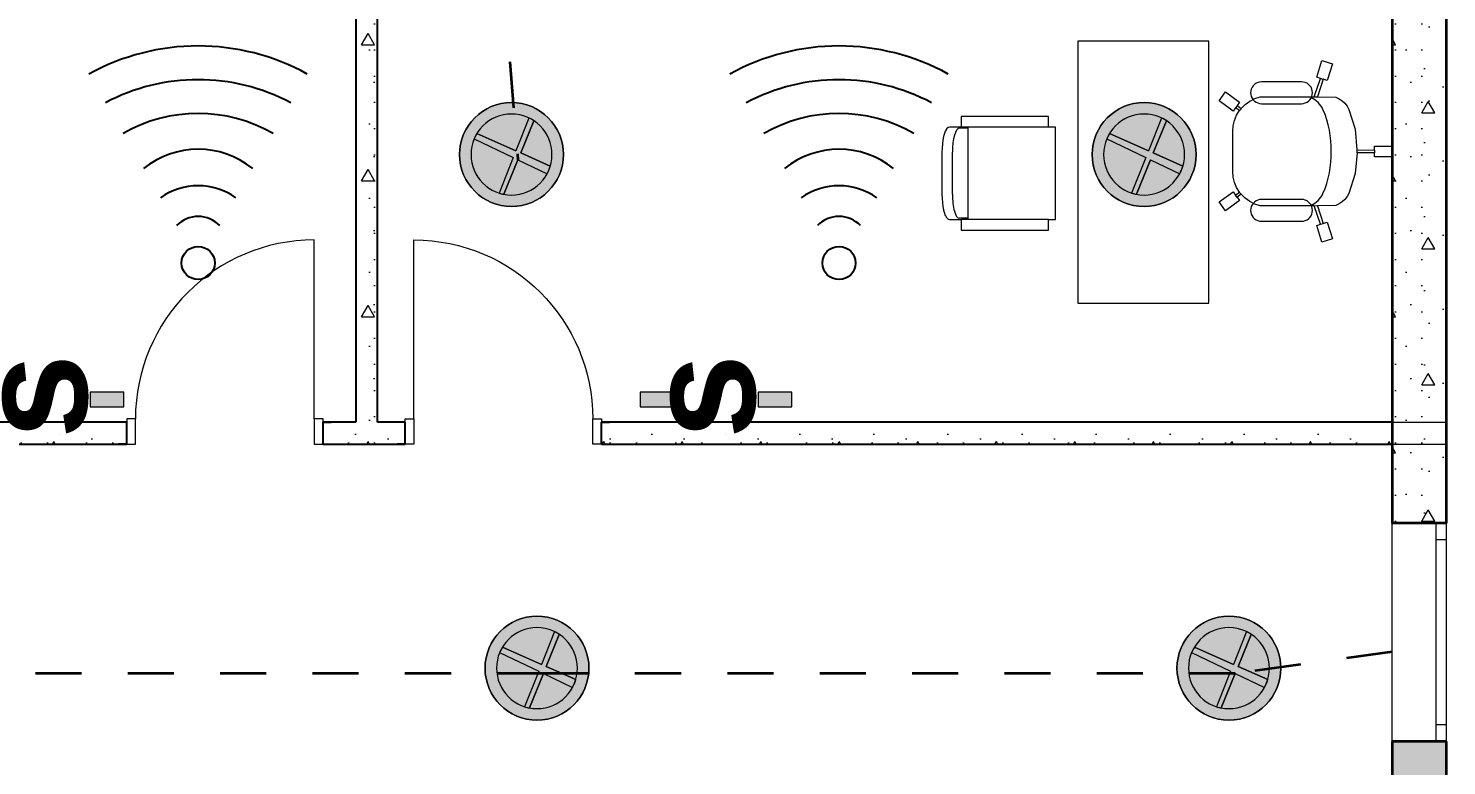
# Model space of a CAD drawing. Header units: millimetres. Extents: x -100675 to 28000, y -21133 to 42228.
# Drawn here: x -57867 to -51366, y 13221 to 16599 of the extents above; entities that cross this region are included whole.
import ezdxf

# ---------------------------------------------------------------- set-up
doc = ezdxf.new("R2010")
doc.units = ezdxf.units.MM
doc.header["$MEASUREMENT"] = 0
doc.linetypes.add('Dashed', pattern=[423.333333, 211.666667, -211.666667])
doc.linetypes.add('Wipeout_Contour', pattern=[1000, 0, -1000])
for name, color, linetype, lineweight in [('New_2D Drafting - General_Pen_No__2', 8, 'Continuous', 15), ('New_ARCHICAD Doors_Pen_No__47', 7, 'Continuous', 25), ('New_ARCHICAD Windows_Pen_No__27', 7, 'Continuous', 35), ('New_Structural - Bearing_Pen_No__21', 7, 'Continuous', 35), ('New_Structural - Bearing_Pen_No__27', 7, 'Continuous', 35), ('New_Structural - Bearing_Pen_No__46', 5, 'Continuous', 25), ('New_Structural - Bearing_Pen_No__47', 7, 'Continuous', 25)]:
    doc.layers.add(name, color=color, linetype=linetype, lineweight=lineweight)
for name, color, linetype, lineweight, true_color in [('New_2D Drafting - General_Pen_No__82', 7, 'Continuous', 20, 0xaaaaaa), ('New_Annotation - Text_Pen_No__86', 7, 'Continuous', 20, 0x5555ff), ('New_ARCHICAD Doors_Pen_No__23', 7, 'Continuous', 20, 0xff6600), ('New_ARCHICAD Doors_Pen_No__3', 7, 'Continuous', 18, 0xff6600), ('New_ARCHICAD Windows_Pen_No__23', 7, 'Continuous', 20, 0xff6600), ('New_ARCHICAD Windows_Pen_No__3', 7, 'Continuous', 18, 0xff6600), ('New_Interior - Furniture _Pen_No__4', 7, 'Continuous', 20, 0x029e21), ('New_Structural - Bearing_Pen_No__169', 7, 'Continuous', 13, 0x68b353), ('New_Structural - Bearing_Pen_No__170', 7, 'Continuous', 13, 0x9f9f00), ('New_Structural - Bearing_Pen_No__61', 7, 'Continuous', 20, 0x6a6a6a), ('New_Structural - Bearing_Pen_No__89', 7, 'Continuous', 20, 0x71cebe)]:
    doc.layers.add(name, color=color, linetype=linetype, lineweight=lineweight, true_color=true_color)
for name, color, linetype in [('New_ARCHICAD Doors', 7, 'Continuous'), ('New_ARCHICAD Windows', 7, 'Continuous'), ('New_Interior - Furniture', 7, 'Continuous'), ('New_Structural - Bearing', 7, 'Continuous')]:
    doc.layers.add(name, color=color, linetype=linetype)
doc.styles.add('GENERATED_STYLE_2', font='arial.ttf')
pattern_1 = [(0, (0, 0), (0, 623.5383), [60, -300]), (0, (180, 311.8), (0, 623.5383), [60, -300]), (60, (0, 0), (-540, 311.769), [60, -300]), (60, (360, 0), (-540, 311.769), [60, -300]), (120, (60, 0), (540, 311.769), [60, -300]), (120, (420, 0), (540, 311.769), [60, -300]), (0, (0, 60), (0, 120), [0, -120, 0, -180]), (45, (60, 60), (-84.85282, 84.85282), [0, -90, 0, -150])]

# ---------------------------------------------------------------- blocks, each defined once
blk = doc.blocks.new('Slab_39', base_point=(-55652.2, 16259.2))
at = {"layer": 'New_Structural - Bearing_Pen_No__89', "color": 123, "linetype": 'Continuous', "lineweight": 20, "true_color": 0x71cebe, "flags": 128}
for points in [[(-55652.2, 16259.2, -1), (-55652.2, 15782.7, -1)], [(-55652.2, 16206.5, 1), (-55652.2, 15835.4, 1)]]:
    blk.add_lwpolyline(points, format="xyb", close=True, dxfattribs=at)
blk = doc.blocks.new('Slab_40', base_point=(-52752.6, 16259.2))
at = {"layer": 'New_Structural - Bearing_Pen_No__89', "color": 123, "linetype": 'Continuous', "lineweight": 20, "true_color": 0x71cebe, "flags": 128}
for points in [[(-52752.6, 16259.2, -1), (-52752.6, 15782.7, -1)], [(-52752.6, 16206.5, 1), (-52752.6, 15835.4, 1)]]:
    blk.add_lwpolyline(points, format="xyb", close=True, dxfattribs=at)
blk = doc.blocks.new('Slab_43', base_point=(-55535.4, 13905.7))
at = {"layer": 'New_Structural - Bearing_Pen_No__89', "color": 123, "linetype": 'Continuous', "lineweight": 20, "true_color": 0x71cebe, "flags": 128}
for points in [[(-55535.4, 13905.7, -1), (-55535.4, 13429.3, -1)], [(-55535.4, 13853.1, 1), (-55535.4, 13482, 1)]]:
    blk.add_lwpolyline(points, format="xyb", close=True, dxfattribs=at)
blk = doc.blocks.new('Slab_44', base_point=(-52363.6, 13905.7))
at = {"layer": 'New_Structural - Bearing_Pen_No__89', "color": 123, "linetype": 'Continuous', "lineweight": 20, "true_color": 0x71cebe, "flags": 128}
for points in [[(-52363.6, 13905.7, -1), (-52363.6, 13429.3, -1)], [(-52363.6, 13853.1, 1), (-52363.6, 13482, 1)]]:
    blk.add_lwpolyline(points, format="xyb", close=True, dxfattribs=at)
blk = doc.blocks.new('Door 24')
at = {"layer": 'New_ARCHICAD Doors_Pen_No__23', "color": 30, "linetype": 'Continuous', "lineweight": 20, "true_color": 0xff6600}
for p, q in [((-410, 0), (-450, 0)), ((-450, 0), (-450, -115)), ((-410, -115), (-410, 0)), ((450, 0), (410, 0)), ((410, 0), (410, -115)), ((450, -115), (450, 0)), ((-450, -115), (-410, -115)), ((410, -115), (450, -115))]:
    blk.add_line(p, q, dxfattribs=at)
at = {"layer": 'New_ARCHICAD Doors_Pen_No__3', "color": 30, "linetype": 'Continuous', "lineweight": 18, "true_color": 0xff6600}
blk.add_line((410, 0), (410, 820), dxfattribs=at)
blk.add_arc((410, 0), 820, 90, 180, dxfattribs=at)
at = {"layer": 'New_ARCHICAD Doors_Pen_No__47', "color": 7, "linetype": 'Continuous', "lineweight": 25}
for p, q in [((-450, -15), (-487, -15)), ((-450, -15), (-487, -15)), ((-450, -115), (-450, -15)), ((-450, -115), (-450, -15)), ((450, -115), (450, -15)), ((450, -115), (450, -15)), ((450, -15), (487, -15)), ((450, -15), (487, -15)), ((-450, -115), (-487, -115)), ((-450, -115), (-487, -115)), ((450, -115), (487, -115)), ((450, -115), (487, -115))]:
    blk.add_line(p, q, dxfattribs=at)
blk = doc.blocks.new('Wall_11', base_point=(-56365.8, 14694.5))
at = {"layer": 'New_Structural - Bearing_Pen_No__47', "color": 7, "linetype": 'Continuous', "lineweight": 25, "flags": 128}
blk.add_lwpolyline([(-51365.8, 14694.5), (-51365.8, 14794.5)], dxfattribs=at)
at = {"color": 254, "linetype": 'Wipeout_Contour', "lineweight": 0, "ltscale": 174702.659913}
blk.add_wipeout([(-56365.8, 14794.5), (-56365.8, 14694.5), (-56265.8, 14794.5)], dxfattribs=at).dxf.layer = 'New_Structural - Bearing'
at = {"color": 254, "linetype": 'Wipeout_Contour', "lineweight": 0, "ltscale": 221708.325938}
blk.add_wipeout([(-55239.8, 14694.5), (-51615.8, 14694.5), (-51615.8, 14794.5), (-55239.8, 14794.5)], dxfattribs=at).dxf.layer = 'New_Structural - Bearing'
at = {"layer": 'New_Structural - Bearing_Pen_No__169', "linetype": 'Continuous', "lineweight": 13, "true_color": 0x68b353}
h = blk.add_hatch(dxfattribs=at)
h.set_pattern_fill('Structural_Concrete', color=85, style=0, pattern_type=2)
h.set_pattern_definition(pattern_1)
h.paths.add_polyline_path([(-56365.8, 14794.5), (-56365.8, 14694.5), (-56265.8, 14794.5)])
h = blk.add_hatch(dxfattribs=at)
h.set_pattern_fill('Structural_Concrete', color=85, style=0, pattern_type=2)
h.set_pattern_definition(pattern_1)
h.paths.add_polyline_path([(-55239.8, 14694.5), (-51615.8, 14694.5), (-51615.8, 14794.5), (-55239.8, 14794.5)])
at = {"layer": 'New_Structural - Bearing_Pen_No__47', "color": 7, "linetype": 'Continuous', "lineweight": 25}
for p, q in [((-55239.8, 14794.5), (-55202.8, 14794.5)), ((-55239.8, 14694.5), (-55239.8, 14794.5)), ((-51615.8, 14694.5), (-51615.8, 14794.5)), ((-55239.8, 14694.5), (-55202.8, 14694.5))]:
    blk.add_line(p, q, dxfattribs=at)
at = {"layer": 'New_Structural - Bearing_Pen_No__47', "color": 7, "linetype": 'Continuous', "lineweight": 25, "flags": 128}
for points in [[(-51615.8, 14794.5), (-55239.8, 14794.5)], [(-55239.8, 14694.5), (-51615.8, 14694.5)]]:
    blk.add_lwpolyline(points, dxfattribs=at)
at = {"color": 254, "linetype": 'Wipeout_Contour', "lineweight": 0, "ltscale": 174581.306692}
blk.add_wipeout([(-56265.8, 14794.5), (-56365.8, 14694.5), (-56265.8, 14694.5)], dxfattribs=at).dxf.layer = 'New_Structural - Bearing'
at = {"layer": 'New_Structural - Bearing_Pen_No__169', "linetype": 'Continuous', "lineweight": 13, "true_color": 0x68b353}
h = blk.add_hatch(dxfattribs=at)
h.set_pattern_fill('Structural_Concrete', color=85, style=0, pattern_type=2)
h.set_pattern_definition(pattern_1)
h.paths.add_polyline_path([(-56265.8, 14794.5), (-56365.8, 14694.5), (-56265.8, 14694.5)])
at = {"color": 254, "linetype": 'Wipeout_Contour', "lineweight": 0, "ltscale": 232418.702488}
blk.add_wipeout([(-56265.8, 14694.5), (-56139.8, 14694.5), (-56139.8, 14794.5), (-56265.8, 14794.5)], dxfattribs=at).dxf.layer = 'New_Structural - Bearing'
at = {"layer": 'New_Structural - Bearing_Pen_No__169', "linetype": 'Continuous', "lineweight": 13, "true_color": 0x68b353}
h = blk.add_hatch(dxfattribs=at)
h.set_pattern_fill('Structural_Concrete', color=85, style=0, pattern_type=2)
h.set_pattern_definition(pattern_1)
h.paths.add_polyline_path([(-56265.8, 14694.5), (-56139.8, 14694.5), (-56139.8, 14794.5), (-56265.8, 14794.5)])
at = {"layer": 'New_Structural - Bearing_Pen_No__47', "color": 7, "linetype": 'Continuous', "lineweight": 25}
for p, q in [((-56139.8, 14794.5), (-56176.8, 14794.5)), ((-56139.8, 14694.5), (-56139.8, 14794.5)), ((-56139.8, 14694.5), (-56176.8, 14694.5))]:
    blk.add_line(p, q, dxfattribs=at)
at = {"layer": 'New_Structural - Bearing_Pen_No__47', "color": 7, "linetype": 'Continuous', "lineweight": 25, "flags": 128}
for points in [[(-56139.8, 14794.5), (-56265.8, 14794.5)], [(-56365.8, 14694.5), (-56139.8, 14694.5)]]:
    blk.add_lwpolyline(points, dxfattribs=at)
at = {"layer": 'New_ARCHICAD Doors', "color": 21, "linetype": 'Continuous', "lineweight": 18, "true_color": 0xff9955, "xscale": -1, "zscale": 1000}
blk.add_blockref('Door 24', (-55689.8, 14809.5), dxfattribs=at)
blk = doc.blocks.new('Wall_12', base_point=(-56365.8, 19194.5))
at = {"layer": 'New_Structural - Bearing_Pen_No__47', "color": 7, "linetype": 'Continuous', "lineweight": 25, "flags": 128}
blk.add_lwpolyline([(-56365.8, 19194.5), (-56265.8, 19194.5)], dxfattribs=at)
at = {"color": 254, "linetype": 'Wipeout_Contour', "lineweight": 0, "ltscale": 235286.996509}
blk.add_wipeout([(-56265.8, 14794.5), (-56265.8, 18944.5), (-56365.8, 18944.5), (-56365.8, 14794.5)], dxfattribs=at).dxf.layer = 'New_Structural - Bearing'
at = {"layer": 'New_Structural - Bearing_Pen_No__169', "linetype": 'Continuous', "lineweight": 13, "true_color": 0x68b353}
h = blk.add_hatch(dxfattribs=at)
h.set_pattern_fill('Structural_Concrete', color=85, style=0, pattern_type=2)
h.set_pattern_definition(pattern_1)
h.paths.add_polyline_path([(-56265.8, 14794.5), (-56265.8, 18944.5), (-56365.8, 18944.5), (-56365.8, 14794.5)])
at = {"layer": 'New_Structural - Bearing_Pen_No__47', "color": 7, "linetype": 'Continuous', "lineweight": 25}
blk.add_line((-56265.8, 18944.5), (-56365.8, 18944.5), dxfattribs=at)
at = {"layer": 'New_Structural - Bearing_Pen_No__47', "color": 7, "linetype": 'Continuous', "lineweight": 25, "flags": 128}
for points in [[(-56365.8, 18944.5), (-56365.8, 14794.5)], [(-56265.8, 14794.5), (-56265.8, 18944.5)]]:
    blk.add_lwpolyline(points, dxfattribs=at)
blk = doc.blocks.new('Wall_13', base_point=(-61365.8, 14694.5))
at = {"color": 254, "linetype": 'Wipeout_Contour', "lineweight": 0, "ltscale": 189250.95478}
blk.add_wipeout([(-61365.8, 14794.5), (-61365.8, 14694.5), (-61265.8, 14794.5)], dxfattribs=at).dxf.layer = 'New_Structural - Bearing'
at = {"color": 254, "linetype": 'Wipeout_Contour', "lineweight": 0, "ltscale": 233340.262245}
blk.add_wipeout([(-56516.1, 14694.5), (-56365.8, 14694.5), (-56365.8, 14794.5), (-56516.1, 14794.5)], dxfattribs=at).dxf.layer = 'New_Structural - Bearing'
at = {"layer": 'New_Structural - Bearing_Pen_No__169', "linetype": 'Continuous', "lineweight": 13, "true_color": 0x68b353}
h = blk.add_hatch(dxfattribs=at)
h.set_pattern_fill('Structural_Concrete', color=85, style=0, pattern_type=2)
h.set_pattern_definition(pattern_1)
h.paths.add_polyline_path([(-61365.8, 14794.5), (-61365.8, 14694.5), (-61265.8, 14794.5)])
h = blk.add_hatch(dxfattribs=at)
h.set_pattern_fill('Structural_Concrete', color=85, style=0, pattern_type=2)
h.set_pattern_definition(pattern_1)
h.paths.add_polyline_path([(-56516.1, 14694.5), (-56365.8, 14694.5), (-56365.8, 14794.5), (-56516.1, 14794.5)])
at = {"layer": 'New_Structural - Bearing_Pen_No__47', "color": 7, "linetype": 'Continuous', "lineweight": 25}
for p, q in [((-56516.1, 14794.5), (-56479.1, 14794.5)), ((-56516.1, 14694.5), (-56516.1, 14794.5)), ((-56516.1, 14694.5), (-56479.1, 14694.5))]:
    blk.add_line(p, q, dxfattribs=at)
at = {"layer": 'New_Structural - Bearing_Pen_No__47', "color": 7, "linetype": 'Continuous', "lineweight": 25, "flags": 128}
for points in [[(-56365.8, 14794.5), (-56516.1, 14794.5)], [(-56516.1, 14694.5), (-56365.8, 14694.5)]]:
    blk.add_lwpolyline(points, dxfattribs=at)
at = {"color": 254, "linetype": 'Wipeout_Contour', "lineweight": 0, "ltscale": 189131.084575}
blk.add_wipeout([(-61265.8, 14794.5), (-61365.8, 14694.5), (-61265.8, 14694.5)], dxfattribs=at).dxf.layer = 'New_Structural - Bearing'
at = {"layer": 'New_Structural - Bearing_Pen_No__169', "linetype": 'Continuous', "lineweight": 13, "true_color": 0x68b353}
h = blk.add_hatch(dxfattribs=at)
h.set_pattern_fill('Structural_Concrete', color=85, style=0, pattern_type=2)
h.set_pattern_definition(pattern_1)
h.paths.add_polyline_path([(-61265.8, 14794.5), (-61365.8, 14694.5), (-61265.8, 14694.5)])
at = {"layer": 'New_Structural - Bearing_Pen_No__47', "color": 7, "linetype": 'Continuous', "lineweight": 25, "flags": 128}
blk.add_lwpolyline([(-61365.8, 14694.5), (-61365.8, 14794.5)], dxfattribs=at)
at = {"color": 254, "linetype": 'Wipeout_Contour', "lineweight": 0, "ltscale": 244588.239964}
blk.add_wipeout([(-61265.8, 14694.5), (-57416.1, 14694.5), (-57416.1, 14794.5), (-61265.8, 14794.5)], dxfattribs=at).dxf.layer = 'New_Structural - Bearing'
at = {"layer": 'New_Structural - Bearing_Pen_No__169', "linetype": 'Continuous', "lineweight": 13, "true_color": 0x68b353}
h = blk.add_hatch(dxfattribs=at)
h.set_pattern_fill('Structural_Concrete', color=85, style=0, pattern_type=2)
h.set_pattern_definition(pattern_1)
h.paths.add_polyline_path([(-61265.8, 14694.5), (-57416.1, 14694.5), (-57416.1, 14794.5), (-61265.8, 14794.5)])
at = {"layer": 'New_Structural - Bearing_Pen_No__47', "color": 7, "linetype": 'Continuous', "lineweight": 25}
for p, q in [((-57416.1, 14794.5), (-57453.1, 14794.5)), ((-57416.1, 14694.5), (-57416.1, 14794.5)), ((-57416.1, 14694.5), (-57453.1, 14694.5))]:
    blk.add_line(p, q, dxfattribs=at)
at = {"layer": 'New_Structural - Bearing_Pen_No__47', "color": 7, "linetype": 'Continuous', "lineweight": 25, "flags": 128}
for points in [[(-57416.1, 14794.5), (-61265.8, 14794.5)], [(-61365.8, 14694.5), (-57416.1, 14694.5)]]:
    blk.add_lwpolyline(points, dxfattribs=at)
at = {"layer": 'New_ARCHICAD Doors', "color": 21, "linetype": 'Continuous', "lineweight": 18, "true_color": 0xff9955, "zscale": 1000}
blk.add_blockref('Door 24', (-56966.1, 14809.5), dxfattribs=at)
blk = doc.blocks.new('Window 24_3')
at = {"layer": 'New_ARCHICAD Windows_Pen_No__23', "color": 30, "linetype": 'Continuous', "lineweight": 20, "true_color": 0xff6600}
for p, q in [((-500, 0), (-425, 0)), ((-425, 0), (-425, -50)), ((425, -50), (425, 0)), ((425, 0), (500, 0)), ((-425, -50), (-500, -50)), ((500, -50), (425, -50))]:
    blk.add_line(p, q, dxfattribs=at)
at = {"layer": 'New_ARCHICAD Windows_Pen_No__27', "color": 7, "linetype": 'Continuous', "lineweight": 35}
for p, q in [((-500, 0), (-500, -50)), ((-500, 0), (-500, -50)), ((500, 0), (500, -50)), ((500, 0), (500, -50)), ((-500, -50), (-500, -250)), ((500, -50), (500, -250))]:
    blk.add_line(p, q, dxfattribs=at)
at = {"layer": 'New_ARCHICAD Windows_Pen_No__3', "color": 30, "linetype": 'Continuous', "lineweight": 18, "true_color": 0xff6600}
for p, q in [((-500, 0), (500, 0)), ((-425, 0), (425, 0)), ((425, -50), (-425, -50)), ((-500, -250), (500, -250))]:
    blk.add_line(p, q, dxfattribs=at)
blk = doc.blocks.new('Wall_22', base_point=(-51615.8, 19694.5))
at = {"color": 254, "linetype": 'Wipeout_Contour', "lineweight": 0, "ltscale": 217153.913259}
blk.add_wipeout([(-51615.8, 19694.5), (-51615.8, 14332.2), (-51365.8, 14332.2), (-51365.8, 19694.5)], dxfattribs=at).dxf.layer = 'New_Structural - Bearing'
at = {"color": 254, "linetype": 'Wipeout_Contour', "lineweight": 0, "ltscale": 209874.548402}
blk.add_wipeout([(-51615.8, 5157.7), (-51365.8, 5157.7), (-51365.8, 13332.2), (-51615.8, 13332.2)], dxfattribs=at).dxf.layer = 'New_Structural - Bearing'
at = {"layer": 'New_Structural - Bearing_Pen_No__170', "linetype": 'Continuous', "lineweight": 13, "true_color": 0x9f9f00}
h = blk.add_hatch(dxfattribs=at)
h.set_pattern_fill('Structural_Concrete', color=54, style=0, pattern_type=2)
h.set_pattern_definition(pattern_1)
h.paths.add_polyline_path([(-51615.8, 19694.5), (-51615.8, 14332.2), (-51365.8, 14332.2), (-51365.8, 19694.5)])
h = blk.add_hatch(dxfattribs=at)
h.set_pattern_fill('Structural_Concrete', color=54, style=0, pattern_type=2)
h.set_pattern_definition(pattern_1)
h.paths.add_polyline_path([(-51615.8, 5157.7), (-51365.8, 5157.7), (-51365.8, 13332.2), (-51615.8, 13332.2)])
at = {"layer": 'New_Structural - Bearing_Pen_No__27', "color": 7, "linetype": 'Continuous', "lineweight": 35}
for p, q in [((-51415.8, 14332.2), (-51615.8, 14332.2)), ((-51365.8, 14332.2), (-51415.8, 14332.2)), ((-51415.8, 13332.2), (-51615.8, 13332.2)), ((-51365.8, 13332.2), (-51415.8, 13332.2))]:
    blk.add_line(p, q, dxfattribs=at)
at = {"layer": 'New_Structural - Bearing_Pen_No__27', "color": 7, "linetype": 'Continuous', "lineweight": 35, "flags": 128}
for points in [[(-51615.8, 19694.5), (-51615.8, 14332.2)], [(-51365.8, 14332.2), (-51365.8, 19694.5)], [(-51615.8, 13332.2), (-51615.8, 12953)], [(-51365.8, 5157.7), (-51365.8, 13332.2)]]:
    blk.add_lwpolyline(points, dxfattribs=at)
at = {"layer": 'New_ARCHICAD Windows', "color": 21, "linetype": 'Continuous', "lineweight": 18, "true_color": 0xff9955, "xscale": -1, "zscale": 1000, "rotation": 270}
blk.add_blockref('Window 24_3', (-51365.8, 13832.2), dxfattribs=at)
blk = doc.blocks.new('Desk 24')
at = {"layer": 'New_Interior - Furniture _Pen_No__4', "color": 104, "linetype": 'Continuous', "lineweight": 20, "true_color": 0x029e21, "flags": 128}
blk.add_lwpolyline([(0, 0), (1200, 0), (1200, 600), (0, 600)], close=True, dxfattribs=at)
blk = doc.blocks.new('Office Chair 01 24')
at = {"layer": 'New_Interior - Furniture _Pen_No__4', "color": 104, "linetype": 'Continuous', "lineweight": 20, "true_color": 0x029e21}
for p, q in [((409, 710.1), (421, 710.1)), ((422, 629.3), (408, 629.3)), ((84.8, 473.8), (81.2, 462.3)), ((746.1, 473.8), (749.7, 462.3)), ((166.2, 448.5), (166, 433.5)), ((664.7, 448.5), (664.9, 433.5)), ((202.5, 82.1), (215.1, 73)), ((625.5, 80), (615.8, 73))]:
    blk.add_line(p, q, dxfattribs=at)
at = {"layer": 'New_Interior - Furniture _Pen_No__4', "color": 104, "linetype": 'Continuous', "lineweight": 20, "true_color": 0x029e21, "flags": 128}
for points in [[(422, 629.3), (516.6, 620.5), (607.1, 591.6), (621.6, 583.7), (634.7, 573.7), (646, 561.6), (655.3, 547.9), (662.2, 532.9), (663.7, 448.3), (745.1, 473.6), (739.2, 492.2), (815.4, 516.5), (830.5, 468.8), (754.3, 444.5), (748.7, 462.2), (664, 433.4), (664.2, 421), (664.2, 185), (656.3, 160.4), (644.7, 137.4), (629.6, 116.6), (611.3, 98.4), (624.6, 79.7), (639.9, 90.9), (686.9, 26.1), (646.5, -3.3), (599.5, 61.5), (614.9, 72.7), (601.4, 90.7), (579.9, 77.5), (556.6, 67.9), (532.1, 62.1), (507, 60.1), (322.1, 60.1), (297, 62.1), (272.5, 67.9), (249.2, 77.5), (227.7, 90.7), (214.3, 72.7), (229.6, 61.5), (182.6, -3.3), (142.2, 26.1), (189.2, 90.9), (204.6, 79.7), (217.8, 98.4), (199.5, 116.6), (184.4, 137.4), (172.8, 160.4), (164.9, 185), (164.9, 421), (165.1, 433.4), (80.4, 462.2), (74.8, 444.5), (-1.4, 468.8), (13.8, 516.5), (89.9, 492.2), (84, 473.6), (165.4, 448.3), (166.9, 532.9), (173.8, 547.9), (183.1, 561.6), (194.4, 573.7), (207.5, 583.7), (222, 591.6), (312.9, 620.6), (408, 629.2), (409, 710.1), (390, 710.1), (390, 790.1), (440, 790.1), (440, 710.1), (421, 710.1)], [(96, 375.2), (96, 191.4), (96.8, 182.7), (99, 174.3), (102.7, 166.4), (107.7, 159.2), (113.8, 153.1), (121, 148.1), (128.9, 144.4), (137.3, 142.1), (146, 141.4), (154.7, 142.1), (163.1, 144.4), (171, 148.1), (178.1, 153.1), (184.3, 159.2), (189.3, 166.4), (192.9, 174.3), (195.2, 182.7), (196, 191.4), (196, 375.2), (195.2, 383.9), (192.9, 392.3), (189.3, 400.2), (184.3, 407.3), (178.1, 413.5), (171, 418.5), (163.1, 422.2), (154.7, 424.5), (146, 425.2), (137.3, 424.5), (128.9, 422.2), (121, 418.5), (113.8, 413.5), (107.7, 407.3), (102.7, 400.2), (99, 392.3), (96.8, 383.9)], [(634.9, 375.2), (634.9, 191.4), (635.7, 182.7), (637.9, 174.3), (641.6, 166.4), (646.6, 159.2), (652.8, 153.1), (659.9, 148.1), (667.8, 144.4), (676.2, 142.1), (684.9, 141.4), (693.6, 142.1), (702, 144.4), (709.9, 148.1), (717, 153.1), (723.2, 159.2), (728.2, 166.4), (731.9, 174.3), (734.1, 182.7), (734.9, 191.4), (734.9, 375.2), (734.1, 383.9), (731.9, 392.3), (728.2, 400.2), (723.2, 407.3), (717, 413.5), (709.9, 418.5), (702, 422.2), (693.6, 424.5), (684.9, 425.2), (676.2, 424.5), (667.8, 422.2), (659.9, 418.5), (652.8, 413.5), (646.6, 407.3), (641.6, 400.2), (637.9, 392.3), (635.7, 383.9)]]:
    blk.add_lwpolyline(points, close=True, dxfattribs=at)
at = {"layer": 'New_Interior - Furniture _Pen_No__4', "color": 104, "linetype": 'Continuous', "lineweight": 20, "true_color": 0x029e21}
for centre, major_axis, start_param, end_param in [((264.1, 379), (0, 102.9), 0.413079, 1.168145), ((401, 71.1), (0, 439.9), 6.249243, 6.700413), ((429.9, 71.1), (0, 439.9), 5.865957, 6.317127), ((566.8, 379), (0, 102.9), 5.115041, 5.870106), ((323, 222.1), (0, 161.6), 2.438731, 2.516703), ((507.9, 222.1), (0, 161.6), 3.766482, 3.844455)]:
    blk.add_ellipse(centre, major_axis=major_axis, ratio=0.999212, start_param=start_param, end_param=end_param, dxfattribs=at)
blk = doc.blocks.new('Armchair 01 24')
at = {"layer": 'New_Interior - Furniture _Pen_No__4', "color": 104, "linetype": 'Continuous', "lineweight": 20, "true_color": 0x029e21}
for p, q in [((163.7, 472), (356.3, 472)), ((48.1, 31.2), (48.1, 431.2)), ((48.1, 400), (471.9, 400)), ((53.9, 400), (53.9, 442)), ((466.1, 400), (466.1, 442)), ((471.9, 31.2), (471.9, 431.2))]:
    blk.add_line(p, q, dxfattribs=at)
at = {"layer": 'New_Interior - Furniture _Pen_No__4', "color": 104, "linetype": 'Continuous', "lineweight": 20, "true_color": 0x029e21, "flags": 128}
blk.add_lwpolyline([(356.1, 520), (163.9, 520), (144.4, 519.5), (125.7, 518.2), (108.1, 516), (92.2, 513), (91.6, 512.8), (77.7, 509.1), (66.5, 504.7), (65.8, 504.3), (57.4, 499.5), (56.7, 498.9), (51.6, 493.8), (50.9, 493), (50.4, 492.2), (50.1, 491.2), (48.3, 485.8), (48.2, 484.8), (48.1, 484.3), (48.1, 431.3), (0, 431.3), (0, 31.3), (48.1, 31.3), (48.1, 0), (471.9, 0), (471.9, 31.3), (520, 31.3), (520, 431.3), (471.9, 431.3), (471.9, 484.3), (471.8, 484.8), (471.7, 485.8), (469.9, 491.2), (469.6, 492.2), (469.1, 493), (468.4, 493.8), (463.3, 498.9), (462.6, 499.5), (454.2, 504.3), (453.5, 504.7), (442.3, 509.1), (428.4, 512.8), (427.8, 513), (411.9, 516), (394.3, 518.2), (375.6, 519.5)], close=True, dxfattribs=at)
at = {"layer": 'New_Interior - Furniture _Pen_No__4', "color": 104, "linetype": 'Continuous', "lineweight": 20, "true_color": 0x029e21}
for centre, start_param, end_param in [((163.7, 442), 1.570796, 3.141593), ((356.3, 442), 0, 1.570796)]:
    blk.add_ellipse(centre, major_axis=(109.8, 0), ratio=0.273279, start_param=start_param, end_param=end_param, dxfattribs=at)

msp = doc.modelspace()

# ---------------------------------------------------------------- hatches: boundary and pattern name
at = {"layer": 'New_2D Drafting - General_Pen_No__82', "linetype": 'Continuous', "lineweight": 20, "true_color": 0xaaaaaa}
for points in [[(-55652.2, 16259.2, 1), (-55652.2, 15782.7, 1)], [(-52752.6, 16259.2, 1), (-52752.6, 15782.7, 1)], [(-55474.3, 15968.2), (-55610.1, 16028.6), (-55550.2, 16175.9, 0.034067), (-55572.2, 16188.4), (-55632, 16038.4), (-55810.5, 16117.7, 0.037873), (-55823.3, 16092.7), (-55644.5, 16007), (-55709.3, 15844.4, 0.030742), (-55687.3, 15838.8), (-55623, 15996.8), (-55489.1, 15932.5, 0.052198)], [(-52574.7, 15968.2), (-52710.5, 16028.6), (-52650.6, 16175.9, 0.034067), (-52672.6, 16188.4), (-52732.4, 16038.4), (-52910.9, 16117.7, 0.037873), (-52923.7, 16092.7), (-52744.9, 16007), (-52809.7, 15844.4, 0.030742), (-52787.6, 15838.8), (-52723.4, 15996.8), (-52589.5, 15932.5, 0.052198)], [(-57583.6, 14932.2), (-57583.6, 14864.6), (-57428.9, 14864.6), (-57428.9, 14932.2)], [(-55062.9, 14932.2), (-55062.9, 14864.6), (-54908.3, 14864.6), (-54908.3, 14932.2)], [(-54521.6, 14932.2), (-54521.6, 14864.6), (-54367, 14864.6), (-54367, 14932.2)], [(-55535.4, 13905.7, 1), (-55535.4, 13429.3, 1)], [(-52363.6, 13905.7, 1), (-52363.6, 13429.3, 1)], [(-55357.5, 13614.8), (-55493.3, 13675.2), (-55433.4, 13822.5, 0.034067), (-55455.4, 13834.9), (-55515.2, 13684.9), (-55693.7, 13764.3, 0.037873), (-55706.5, 13739.3), (-55527.7, 13653.6), (-55592.5, 13491, 0.030742), (-55570.4, 13485.3), (-55506.2, 13643.3), (-55372.3, 13579.1, 0.052198)], [(-52185.7, 13614.8), (-52321.5, 13675.2), (-52261.6, 13822.5, 0.034067), (-52283.6, 13834.9), (-52343.4, 13684.9), (-52521.9, 13764.3, 0.037873), (-52534.7, 13739.3), (-52355.9, 13653.6), (-52420.8, 13491, 0.030742), (-52398.7, 13485.3), (-52334.5, 13643.3), (-52200.5, 13579.1, 0.052198)]]:
    msp.add_hatch(color=253, dxfattribs=at).paths.add_polyline_path(points)

# ---------------------------------------------------------------- linework, layer by layer
at = {"layer": 'New_2D Drafting - General_Pen_No__2', "color": 8, "linetype": 'Continuous', "lineweight": 15, "flags": 128}
for points in [[(-55652.2, 16259.2, 1), (-55652.2, 15782.7, 1)], [(-52752.6, 16259.2, 1), (-52752.6, 15782.7, 1)], [(-55652.2, 15835.4, 1), (-55652.2, 16206.5, 1)], [(-55652.2, 16206.5, 1), (-55652.2, 15835.4, 1)], [(-55474.3, 15968.2), (-55610.1, 16028.6), (-55550.2, 16175.9, 0.034067), (-55572.2, 16188.4), (-55632, 16038.4), (-55810.5, 16117.7, 0.037873), (-55823.3, 16092.7), (-55644.5, 16007), (-55709.3, 15844.4, 0.030742), (-55687.3, 15838.8), (-55623, 15996.8), (-55489.1, 15932.5, 0.052198)], [(-52752.6, 15835.4, 1), (-52752.6, 16206.5, 1)], [(-52752.6, 16206.5, 1), (-52752.6, 15835.4, 1)], [(-52574.7, 15968.2), (-52710.5, 16028.6), (-52650.6, 16175.9, 0.034067), (-52672.6, 16188.4), (-52732.4, 16038.4), (-52910.9, 16117.7, 0.037873), (-52923.7, 16092.7), (-52744.9, 16007), (-52809.7, 15844.4, 0.030742), (-52787.6, 15838.8), (-52723.4, 15996.8), (-52589.5, 15932.5, 0.052198)], [(-55535.4, 13905.7, 1), (-55535.4, 13429.3, 1)], [(-55535.4, 13482, 1), (-55535.4, 13853.1, 1)], [(-55535.4, 13853.1, 1), (-55535.4, 13482, 1)], [(-52363.6, 13905.7, 1), (-52363.6, 13429.3, 1)], [(-52363.6, 13482, 1), (-52363.6, 13853.1, 1)], [(-52363.6, 13853.1, 1), (-52363.6, 13482, 1)], [(-55357.5, 13614.8), (-55493.3, 13675.2), (-55433.4, 13822.5, 0.034067), (-55455.4, 13834.9), (-55515.2, 13684.9), (-55693.7, 13764.3, 0.037873), (-55706.5, 13739.3), (-55527.7, 13653.6), (-55592.5, 13491, 0.030742), (-55570.4, 13485.3), (-55506.2, 13643.3), (-55372.3, 13579.1, 0.052198)], [(-52185.7, 13614.8), (-52321.5, 13675.2), (-52261.6, 13822.5, 0.034067), (-52283.6, 13834.9), (-52343.4, 13684.9), (-52521.9, 13764.3, 0.037873), (-52534.7, 13739.3), (-52355.9, 13653.6), (-52420.8, 13491, 0.030742), (-52398.7, 13485.3), (-52334.5, 13643.3), (-52200.5, 13579.1, 0.052198)]]:
    msp.add_lwpolyline(points, format="xyb", close=True, dxfattribs=at)
for points in [[(-57583.6, 14932.2), (-57583.6, 14864.6), (-57428.9, 14864.6), (-57428.9, 14932.2)], [(-55062.9, 14932.2), (-55062.9, 14864.6), (-54908.3, 14864.6), (-54908.3, 14932.2)], [(-54521.6, 14932.2), (-54521.6, 14864.6), (-54367, 14864.6), (-54367, 14932.2)]]:
    msp.add_lwpolyline(points, close=True, dxfattribs=at)
at = {"layer": 'New_Structural - Bearing_Pen_No__21', "color": 7, "linetype": 'Dashed', "lineweight": 35}
for p, q in [((-55868.3, 18976.9), (-55623, 15996.8)), ((-55506.2, 13643.3), (-58309.9, 13643.3)), ((-52334.5, 13643.3), (-55506.2, 13643.3))]:
    msp.add_line(p, q, dxfattribs=at)
at = {"layer": 'New_Structural - Bearing_Pen_No__46', "color": 5, "linetype": 'Continuous', "lineweight": 25}
for centre, radius, start, end in [((-57088.4, 15481.2), 1037.2, 61.16506, 118.9004), ((-54150.9, 15481.2), 1037.2, 61.16506, 118.9004), ((-57089, 15458.2), 905.8, 62.03511, 117.96489), ((-54151.5, 15458.2), 905.8, 62.03511, 117.96489), ((-57088.9, 15518), 691.3, 60.19596, 119.80404), ((-54151.4, 15518), 691.3, 60.19596, 119.80404), ((-57088.5, 15646.2), 398.9, 51.15503, 128.91043), ((-54151, 15646.2), 398.9, 51.15503, 128.91043), ((-57088.7, 15576.9), 301.2, 54.90693, 125.09307), ((-54151.2, 15576.9), 301.2, 54.90693, 125.09307), ((-57088.6, 15599.5), 137.8, 44.03804, 135.96196), ((-54151.1, 15599.5), 137.8, 44.03804, 135.96196)]:
    msp.add_arc(centre, radius, start, end, dxfattribs=at)
at = {"layer": 'New_Structural - Bearing_Pen_No__61', "color": 251, "linetype": 'Continuous', "lineweight": 20, "true_color": 0x6a6a6a}
for p, q in [((-55572.2, 16188.4), (-55632, 16038.4)), ((-52672.6, 16188.4), (-52732.4, 16038.4)), ((-55550.2, 16175.9), (-55610.1, 16028.6)), ((-52650.6, 16175.9), (-52710.5, 16028.6)), ((-55823.3, 16092.7), (-55644.5, 16007)), ((-55810.5, 16117.7), (-55632, 16038.4)), ((-52923.7, 16092.7), (-52744.9, 16007)), ((-52910.9, 16117.7), (-52732.4, 16038.4)), ((-55644.5, 16007), (-55709.3, 15844.4)), ((-55623, 15996.8), (-55687.3, 15838.8)), ((-55623, 15996.8), (-55489.1, 15932.5)), ((-55610.1, 16028.6), (-55474.3, 15968.2)), ((-52744.9, 16007), (-52809.7, 15844.4)), ((-52723.4, 15996.8), (-52787.6, 15838.8)), ((-52723.4, 15996.8), (-52589.5, 15932.5)), ((-52710.5, 16028.6), (-52574.7, 15968.2)), ((-55455.4, 13834.9), (-55515.2, 13684.9)), ((-55433.4, 13822.5), (-55493.3, 13675.2)), ((-52283.6, 13834.9), (-52343.4, 13684.9)), ((-52261.6, 13822.5), (-52321.5, 13675.2)), ((-55706.5, 13739.3), (-55527.7, 13653.6)), ((-55693.7, 13764.3), (-55515.2, 13684.9)), ((-52534.7, 13739.3), (-52355.9, 13653.6)), ((-52521.9, 13764.3), (-52343.4, 13684.9)), ((-55527.7, 13653.6), (-55592.5, 13491)), ((-55493.3, 13675.2), (-55357.5, 13614.8)), ((-52355.9, 13653.6), (-52420.8, 13491)), ((-52321.5, 13675.2), (-52185.7, 13614.8)), ((-55506.2, 13643.3), (-55570.4, 13485.3)), ((-55506.2, 13643.3), (-55372.3, 13579.1)), ((-52334.5, 13643.3), (-52398.7, 13485.3)), ((-52334.5, 13643.3), (-52200.5, 13579.1))]:
    msp.add_line(p, q, dxfattribs=at)

# ---------------------------------------------------------------- block references
at = {"layer": 'New_Interior - Furniture', "color": 104, "linetype": 'Continuous', "lineweight": 20, "true_color": 0x029e21, "zscale": 1000, "rotation": 90}
msp.add_blockref('Armchair 01 24', (-53159, 15675.2), dxfattribs=at)
at = {"layer": 'New_Structural - Bearing', "color": 123, "linetype": 'Continuous', "lineweight": 20, "true_color": 0x71cebe}
for name, p in [('Slab_39', (-55652.2, 16259.2)), ('Slab_40', (-52752.6, 16259.2)), ('Slab_43', (-55535.4, 13905.7)), ('Slab_44', (-52363.6, 13905.7))]:
    msp.add_blockref(name, p, dxfattribs=at)

# ---------------------------------------------------------------- next in the draw order: block references
at = {"layer": 'New_Structural - Bearing', "color": 7, "lineweight": 25}
msp.add_blockref('Wall_11', (-56365.8, 14694.5), dxfattribs=at)

# ---------------------------------------------------------------- next in the draw order: linework, layer by layer
at = {"layer": 'New_Structural - Bearing_Pen_No__46', "color": 5, "linetype": 'Continuous', "lineweight": 25}
msp.add_circle((-54151, 15524), 76, dxfattribs=at)
at = {"layer": 'New_Structural - Bearing_Pen_No__61', "color": 251, "linetype": 'Continuous', "lineweight": 20, "true_color": 0x6a6a6a}
for p, q in [((-54908.3, 14932.2), (-55062.9, 14932.2)), ((-55062.9, 14932.2), (-55062.9, 14864.6)), ((-54908.3, 14864.6), (-54908.3, 14932.2)), ((-54367, 14932.2), (-54521.6, 14932.2)), ((-54521.6, 14932.2), (-54521.6, 14864.6)), ((-54367, 14864.6), (-54367, 14932.2)), ((-55062.9, 14864.6), (-54908.3, 14864.6)), ((-54521.6, 14864.6), (-54367, 14864.6))]:
    msp.add_line(p, q, dxfattribs=at)

# ---------------------------------------------------------------- next in the draw order: block references
at = {"layer": 'New_Interior - Furniture', "color": 104, "linetype": 'Continuous', "lineweight": 20, "true_color": 0x029e21, "zscale": 1000, "rotation": 90}
msp.add_blockref('Desk 24', (-52455.6, 15340.2), dxfattribs=at)
at = {"layer": 'New_Structural - Bearing', "color": 7, "lineweight": 35}
msp.add_blockref('Wall_22', (-51615.8, 19694.5), dxfattribs=at)
at = {"layer": 'New_Structural - Bearing', "color": 7, "lineweight": 25}
msp.add_blockref('Wall_12', (-56365.8, 19194.5), dxfattribs=at)

# ---------------------------------------------------------------- next in the draw order: texts
at = {"layer": 'New_Annotation - Text_Pen_No__86', "color": 173, "linetype": 'Continuous', "lineweight": 20, "true_color": 0x5555ff, "insert": (-55036.1, 14912.5), "char_height": 500, "attachment_point": 2, "rotation": 90, "style": 'GENERATED_STYLE_2'}
msp.add_mtext('\\A1;{\\pqc;\\fArial|b1|i0|c0|p34;s}', dxfattribs=at)

# ---------------------------------------------------------------- next in the draw order: linework, layer by layer
at = {"layer": 'New_Structural - Bearing_Pen_No__21', "color": 7, "linetype": 'Dashed', "lineweight": 35}
msp.add_line((-51615.8, 13742.4), (-52334.5, 13643.3), dxfattribs=at)
at = {"layer": 'New_Structural - Bearing_Pen_No__61', "color": 251, "linetype": 'Continuous', "lineweight": 20, "true_color": 0x6a6a6a}
for p, q in [((-51866.7, 14794.5), (-51365.8, 14794.5)), ((-52035.1, 14694.5), (-51365.8, 14694.5))]:
    msp.add_line(p, q, dxfattribs=at)

# ---------------------------------------------------------------- next in the draw order: block references
at = {"layer": 'New_Interior - Furniture', "color": 104, "linetype": 'Continuous', "lineweight": 20, "true_color": 0x029e21, "zscale": 1000, "rotation": 270}
msp.add_blockref('Office Chair 01 24', (-52405.9, 16450.1), dxfattribs=at)
at = {"layer": 'New_Structural - Bearing', "color": 7, "lineweight": 25}
msp.add_blockref('Wall_13', (-61365.8, 14694.5), dxfattribs=at)

# ---------------------------------------------------------------- next in the draw order: linework, layer by layer
at = {"layer": 'New_Structural - Bearing_Pen_No__46', "color": 5, "linetype": 'Continuous', "lineweight": 25}
msp.add_circle((-57088.5, 15524), 76, dxfattribs=at)
at = {"layer": 'New_Structural - Bearing_Pen_No__61', "color": 251, "linetype": 'Continuous', "lineweight": 20, "true_color": 0x6a6a6a}
for p, q in [((-57428.9, 14932.2), (-57583.6, 14932.2)), ((-57583.6, 14932.2), (-57583.6, 14864.6)), ((-57428.9, 14864.6), (-57428.9, 14932.2)), ((-57583.6, 14864.6), (-57428.9, 14864.6))]:
    msp.add_line(p, q, dxfattribs=at)

# ---------------------------------------------------------------- next in the draw order: texts
at = {"layer": 'New_Annotation - Text_Pen_No__86', "color": 173, "linetype": 'Continuous', "lineweight": 20, "true_color": 0x5555ff, "insert": (-58098, 14912.5), "char_height": 500, "attachment_point": 2, "rotation": 90, "style": 'GENERATED_STYLE_2'}
msp.add_mtext('\\A1;{\\pqc;\\fArial|b1|i0|c0|p34;s}', dxfattribs=at)

doc.saveas('drawing.dxf')
